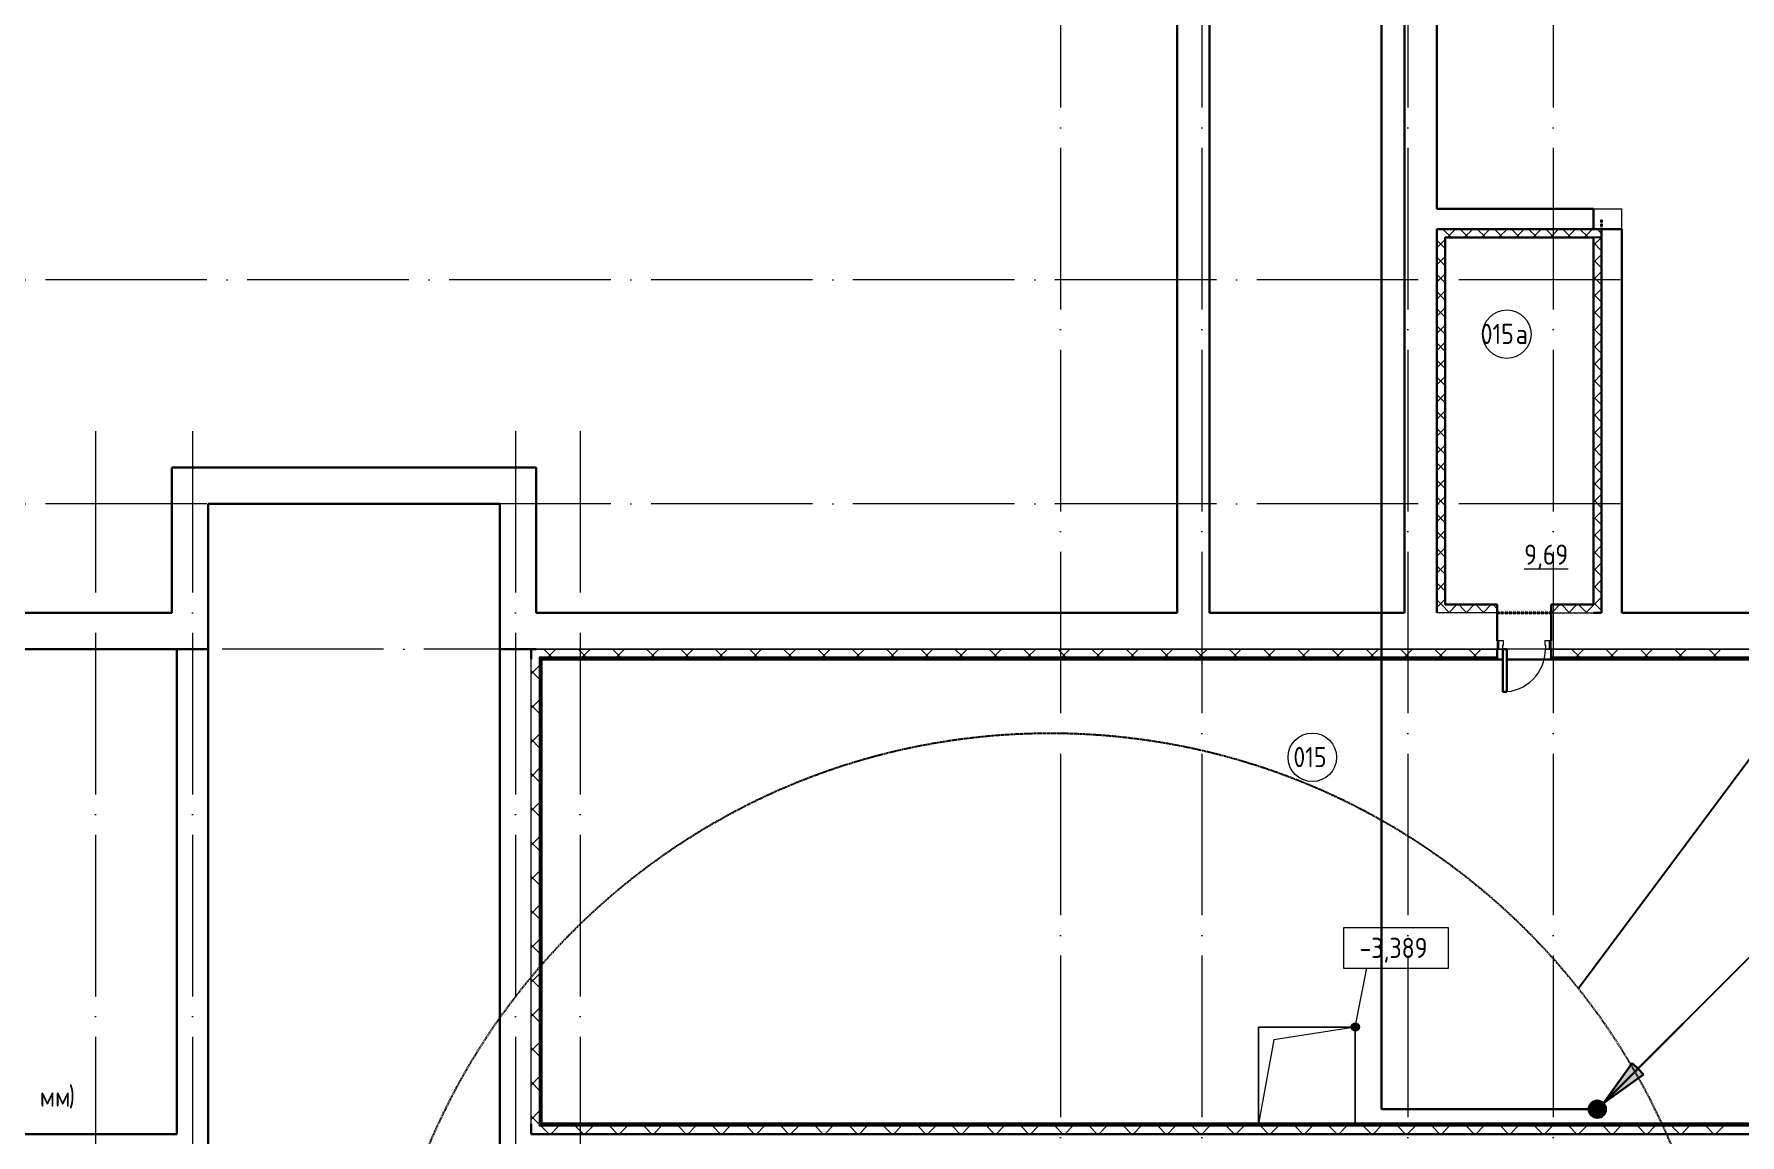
# Model space of a CAD drawing. Header units: millimetres. Extents: x -695119 to 412940, y -249585 to 622758.
# Drawn here: x -145294 to -124171, y 69972 to 83601 of the extents above; entities that cross this region are included whole.
import ezdxf
from ezdxf import colors
from ezdxf.entities.mleader import LeaderData, LeaderLine
from ezdxf.math import Vec2, Vec3

# ---------------------------------------------------------------- set-up
doc = ezdxf.new("R2010")
doc.units = ezdxf.units.MM
for name, pattern in [('ADSK_Линия сетки', [25, 20, -2.5, 0, -2.5]), ('ADSK_Штриховая_ш3 п1_5', [4.5, 3, -1.5]), ('DASH', [0.75, 0.5, -0.25])]:
    doc.linetypes.add(name, pattern=pattern)
doc.layers.add('_19D-Телекоммуникационные шкафы', color=7, linetype='Continuous')
for name, color, linetype, lineweight in [('_Схема', 5, 'Continuous', 30), ('Аннотация', 252, 'Continuous', 18), ('Двери', 8, 'Continuous', 9), ('Марки помещений', 8, 'Continuous', 20), ('Ограждение', 8, 'Continuous', 9), ('Оси', 252, 'Continuous', 9), ('Отметки', 252, 'Continuous', 9), ('Перекрытие', 252, 'Continuous', 18), ('Стены наружные', 252, 'Continuous', 18), ('Стены штриховка', 7, 'Continuous', 9), ('Стрелки', 7, 'Continuous', 30)]:
    doc.layers.add(name, color=color, linetype=linetype, lineweight=lineweight)
doc.layers.add('Линии разделители', color=4, linetype='ADSK_Штриховая_ш3 п1_5', lineweight=40, true_color=0x00ffff)
doc.styles.add('GOST Common_2', font='', dxfattribs={"width": 0.9, "height": 250})
doc.styles.add('GOST-2.304_Type-B_shrink', font='', dxfattribs={"width": 0.8})
doc.styles.add('Mipgost_5', font='', dxfattribs={"height": 250})
doc.styles.get('GOST Common_2').set_extended_font_data('GOST type B')
doc.styles.get('GOST-2.304_Type-B_shrink').set_extended_font_data('GOST type B')
doc.styles.get('Mipgost_5').set_extended_font_data('Mipgost')
pattern_1 = [(0, (-224137.66, -2808.36), (0, 600), []), (90, (-224137.66, -2808.36), (-600, 4e-14), [])]

# ---------------------------------------------------------------- blocks, each defined once
blk = doc.blocks.new('подвал')
at = {"layer": 'Ограждение', "true_color": 0x636466}
h = blk.add_hatch(dxfattribs=at)
h.set_pattern_fill('FP_24', color=251, style=0, pattern_type=2)
h.set_pattern_definition(pattern_1)
h.paths.add_polyline_path([(-213664, -12218), (-213654, -12208), (-213654, -6473), (-213664, -6463), (-213664, -9347)])
h = blk.add_hatch(dxfattribs=at)
h.set_pattern_fill('FP_24', color=251, style=0, pattern_type=2)
h.set_pattern_definition(pattern_1)
h.paths.add_polyline_path([(-195550, -6473), (-194714, -6473), (-194704, -6463), (-201709, -6463), (-201709, -6473), (-200072, -6473)])
h.paths.add_polyline_path([(-213654, -6473), (-201759, -6473), (-201759, -6463), (-213664, -6463)])
h = blk.add_hatch(dxfattribs=at)
h.set_pattern_fill('FP_26', color=251, style=0, pattern_type=2)
h.set_pattern_definition([(0, (-224141.1, -2808.36), (0, 600), []), (90, (-224141.1, -2808.36), (-599.97, 4e-14), [])])
h.paths.add_polyline_path([(-213639, -12218), (-204784, -12218), (-204784, -12208), (-213654, -12208), (-213664, -12218), (-213654, -12218)])
h = blk.add_hatch(dxfattribs=at)
h.set_pattern_fill('FP_24', color=251, style=0, pattern_type=2)
h.set_pattern_definition(pattern_1)
h.paths.add_polyline_path([(-204594, -12218), (-203584, -12218), (-203584, -12208), (-204784, -12208), (-204784, -12218)])
h = blk.add_hatch(dxfattribs=at)
h.set_pattern_fill('FP_25', color=251, style=0, pattern_type=2)
h.set_pattern_definition([(0, (-224130.2, -2808.36), (0, 600), []), (90, (-224130.2, -2808.36), (-599.97, 4e-14), [])])
h.paths.add_polyline_path([(-194704, -12218), (-194714, -12208), (-203584, -12208), (-203584, -12218), (-194714, -12218)])
at = {"layer": 'Отметки', "true_color": 0x636466}
h = blk.add_hatch(color=251, dxfattribs=at)
edge = h.paths.add_edge_path()
edge.add_arc((-203584, -11018), 50, 0, 360)
at = {"color": 251, "lineweight": 18, "true_color": 0x636466}
for p, q in [((-204784, -12218), (-204784, -11018)), ((-204784, -11018), (-203584, -11018)), ((-204591, -11178), (-204784, -12218)), ((-203584, -11018), (-204591, -11178)), ((-203584, -11018), (-203584, -12218))]:
    blk.add_line(p, q, dxfattribs=at)
at = {"layer": 'Аннотация', "color": 251, "lineweight": 20, "true_color": 0x636466, "extrusion": (0, 0, -1)}
for p, q in [((-202431, -9790), (-203731, -9790)), ((-203731, -9790), (-203731, -10290)), ((-202431, -10290), (-202431, -9790)), ((-203731, -10290), (-202431, -10290))]:
    blk.add_line(p, q, dxfattribs=at)
at = {"layer": 'Двери', "color": 251, "true_color": 0x636466}
for p, q in [((-201809, -6238), (-201829, -6238)), ((-201829, -6238), (-201829, -6338)), ((-201809, -6238), (-201809, -6338)), ((-201749, -6238), (-201809, -6238)), ((-201809, -6338), (-201809, -6238)), ((-201759, -6338), (-201759, -6288)), ((-201759, -6288), (-201749, -6288)), ((-201749, -6288), (-201749, -6238)), ((-201179, -6238), (-201239, -6238)), ((-201239, -6238), (-201239, -6288)), ((-201239, -6288), (-201229, -6288)), ((-201229, -6288), (-201229, -6338)), ((-201179, -6338), (-201179, -6238)), ((-201179, -6238), (-201179, -6338)), ((-201159, -6238), (-201179, -6238)), ((-201159, -6338), (-201159, -6238)), ((-201829, -6338), (-201809, -6338)), ((-201809, -6338), (-201759, -6338)), ((-201229, -6338), (-201179, -6338)), ((-201179, -6338), (-201159, -6338))]:
    blk.add_line(p, q, dxfattribs=at)
at = {"layer": 'Двери', "color": 251, "lineweight": 30, "true_color": 0x636466}
for p, q in [((-201709, -6338), (-201759, -6338)), ((-201759, -6338), (-201759, -6868)), ((-201709, -6868), (-201709, -6338)), ((-201759, -6868), (-201709, -6868))]:
    blk.add_line(p, q, dxfattribs=at)
at = {"layer": 'Двери', "color": 251, "true_color": 0x636466}
blk.add_arc((-201759, -6338), 530, 270, 0, dxfattribs=at)
at = {"layer": 'Линии разделители', "color": 251, "true_color": 0x636466}
for p, q in [((-200534, -1138), (-200534, -1013)), ((-201159, -5888), (-201829, -5888))]:
    blk.add_line(p, q, dxfattribs=at)
at = {"layer": 'Марки помещений', "color": 251, "true_color": 0x636466}
for centre in [(-201708, -2439), (-204117, -7678)]:
    blk.add_circle(centre, 300, dxfattribs=at)
at = {"layer": 'Ограждение', "color": 251, "true_color": 0x636466}
for p, q in [((-213664, -6463), (-213654, -6473)), ((-213654, -6473), (-213664, -6463)), ((-213654, -12208), (-213654, -6473)), ((-213654, -6473), (-201759, -6473)), ((-201759, -6463), (-201829, -6463)), ((-201159, -6463), (-201709, -6463)), ((-201709, -6473), (-194714, -6473)), ((-213654, -12208), (-213664, -12218)), ((-204784, -12208), (-213654, -12208)), ((-203584, -12208), (-204784, -12208)), ((-204784, -12208), (-204784, -12218)), ((-194714, -12208), (-203584, -12208)), ((-203584, -12208), (-203584, -12218))]:
    blk.add_line(p, q, dxfattribs=at)
at = {"layer": 'Оси', "color": 251, "linetype": 'ADSK_Линия сетки', "ltscale": 100, "true_color": 0x636466}
for p, q in [((-207234, 29868), (-207234, -28568)), ((-205484, 29868), (-205484, -28568)), ((-202934, 29868), (-202934, -28568)), ((-201134, 29868), (-201134, -28568)), ((-200304, -1768), (-244444, -1768)), ((-219184, -3638), (-219184, -28568)), ((-217984, -3638), (-217984, -27298)), ((-213984, -3638), (-213984, -28568)), ((-213184, -3638), (-213184, -27298)), ((-200304, -4538), (-244444, -4538)), ((-168116, -6338), (-244444, -6338))]:
    blk.add_line(p, q, dxfattribs=at)
at = {"layer": 'Отметки', "color": 251, "lineweight": 20, "true_color": 0x636466}
for p, q in [((-203584, -11018), (-203441, -10290)), ((-203441, -10290), (-203081, -10290))]:
    blk.add_line(p, q, dxfattribs=at)
at = {"layer": 'Отметки', "color": 251, "true_color": 0x636466}
blk.add_circle((-203584, -11018), 50, dxfattribs=at)
at = {"layer": 'Перекрытие', "color": 251, "true_color": 0x636466}
for p, q in [((-201829, -5890), (-201159, -5890)), ((-201229, -6338), (-201709, -6338)), ((-204784, -11018), (-204784, -12208)), ((-203584, -11018), (-204784, -11018)), ((-203584, -12208), (-203584, -11018))]:
    blk.add_line(p, q, dxfattribs=at)
at = {"layer": 'Стены наружные', "color": 251, "lineweight": 30, "true_color": 0x636466}
for p, q in [((-205389, -5888), (-205389, 10887)), ((-202974, 10887), (-202974, -5888)), ((-205789, 10312), (-205789, -5888)), ((-202574, -888), (-202574, 10312)), ((-200636, -888), (-202574, -888)), ((-200636, -1138), (-200636, -888)), ((-202574, -1138), (-202574, -5888)), ((-202574, -1138), (-200284, -1138)), ((-202472, -5786), (-202472, -1240)), ((-202472, -1240), (-200636, -1240)), ((-200636, -1240), (-200636, -5786)), ((-200534, -5888), (-200534, -1138)), ((-200284, -5888), (-200284, -1138)), ((-218239, -4088), (-218239, -5888)), ((-213729, -4088), (-218239, -4088)), ((-213729, -5888), (-213729, -4088)), ((-217789, -6338), (-217789, -4538)), ((-217789, -4538), (-214179, -4538)), ((-214179, -4538), (-214179, -12733)), ((-233624, -5888), (-218239, -5888)), ((-213729, -5888), (-205789, -5888)), ((-205389, -5888), (-202974, -5888)), ((-201829, -5786), (-202472, -5786)), ((-201829, -6238), (-201829, -5786)), ((-201159, -6238), (-201159, -5786)), ((-201159, -5786), (-200636, -5786)), ((-200534, -5888), (-200636, -5888)), ((-194639, -5888), (-200284, -5888)), ((-231639, -6338), (-217789, -6338)), ((-218179, -6338), (-218179, -12343)), ((-217789, -12733), (-217789, -6338)), ((-214179, -6338), (-213729, -6338)), ((-213729, -6338), (-214179, -6338)), ((-213789, -6463), (-213789, -6338)), ((-213664, -6463), (-201829, -6463)), ((-213664, -12218), (-213664, -6463)), ((-201829, -6463), (-201829, -6338)), ((-201159, -6463), (-201159, -6338)), ((-194704, -6463), (-201159, -6463)), ((-213789, -12343), (-213789, -12218)), ((-194704, -12218), (-213664, -12218)), ((-218179, -12343), (-220919, -12343)), ((-194579, -12343), (-213789, -12343))]:
    blk.add_line(p, q, dxfattribs=at)
at = {"layer": 'Стены наружные', "color": 251, "true_color": 0x636466}
for p, q in [((-200636, -888), (-200284, -888)), ((-200284, -1138), (-200284, -888)), ((-201829, -5888), (-202574, -5888)), ((-201159, -5888), (-200636, -5888)), ((-213789, -12218), (-213789, -6463)), ((-213729, -6338), (-201829, -6338)), ((-201829, -6338), (-213729, -6338)), ((-201159, -6338), (-194639, -6338)), ((-194639, -6338), (-201159, -6338))]:
    blk.add_line(p, q, dxfattribs=at)
at = {"layer": 'Стены наружные', "color": 251, "linetype": 'Continuous', "lineweight": 9, "true_color": 0x636466}
for p, q in [((-202574, -1158), (-202554, -1138)), ((-202474, -1163), (-202499, -1138)), ((-202399, -1238), (-202474, -1163)), ((-202442, -1238), (-202342, -1138)), ((-202441, -1238), (-202442, -1240)), ((-202392, -1240), (-202393, -1238)), ((-202187, -1238), (-202287, -1138)), ((-202230, -1238), (-202130, -1138)), ((-201974, -1238), (-202074, -1138)), ((-202018, -1238), (-201918, -1138)), ((-201762, -1238), (-201862, -1138)), ((-201805, -1238), (-201705, -1138)), ((-201550, -1238), (-201650, -1138)), ((-201620, -1238), (-201621, -1240)), ((-201593, -1238), (-201493, -1138)), ((-201338, -1238), (-201438, -1138)), ((-201385, -1238), (-201386, -1240)), ((-201381, -1238), (-201281, -1138)), ((-201336, -1240), (-201337, -1238)), ((-201126, -1238), (-201226, -1138)), ((-201169, -1238), (-201069, -1138)), ((-200914, -1238), (-201014, -1138)), ((-200957, -1238), (-200857, -1138)), ((-200702, -1238), (-200802, -1138)), ((-200745, -1238), (-200645, -1138)), ((-200634, -1339), (-200535, -1240)), ((-200534, -1194), (-200590, -1138)), ((-202574, -1370), (-202474, -1270)), ((-202474, -1375), (-202574, -1275)), ((-200534, -1406), (-200634, -1306)), ((-200634, -1551), (-200534, -1451)), ((-202574, -1582), (-202474, -1482)), ((-202474, -1587), (-202574, -1487)), ((-200634, -1562), (-200636, -1566)), ((-200534, -1618), (-200634, -1518)), ((-200634, -1763), (-200534, -1663)), ((-202574, -1794), (-202474, -1694)), ((-202474, -1800), (-202574, -1700)), ((-200534, -1830), (-200634, -1730)), ((-200634, -1976), (-200534, -1876)), ((-202574, -2006), (-202474, -1906)), ((-202474, -2012), (-202574, -1912)), ((-200534, -2043), (-200634, -1943)), ((-200634, -2188), (-200534, -2088)), ((-202574, -2218), (-202474, -2118)), ((-202474, -2224), (-202574, -2124)), ((-200534, -2255), (-200634, -2155)), ((-200634, -2400), (-200534, -2300)), ((-202574, -2431), (-202474, -2331)), ((-202474, -2436), (-202574, -2336)), ((-202472, -2511), (-202474, -2514)), ((-200534, -2467), (-200634, -2367)), ((-200634, -2612), (-200534, -2512)), ((-202574, -2643), (-202474, -2543)), ((-202474, -2648), (-202574, -2548)), ((-202472, -2727), (-202474, -2724)), ((-200534, -2679), (-200634, -2579)), ((-200634, -2824), (-200534, -2724)), ((-202574, -2855), (-202474, -2755)), ((-202474, -2860), (-202574, -2760)), ((-202472, -2930), (-202474, -2927)), ((-200534, -2891), (-200634, -2791)), ((-200634, -3036), (-200534, -2936)), ((-202574, -3067), (-202474, -2967)), ((-202474, -3072), (-202574, -2972)), ((-200634, -3066), (-200636, -3062)), ((-200534, -3103), (-200634, -3003)), ((-200634, -3248), (-200534, -3148)), ((-202574, -3279), (-202474, -3179)), ((-202474, -3285), (-202574, -3185)), ((-202472, -3323), (-202474, -3327)), ((-200534, -3315), (-200634, -3215)), ((-200634, -3460), (-200534, -3360)), ((-202574, -3491), (-202474, -3391)), ((-202474, -3497), (-202574, -3397)), ((-200534, -3527), (-200634, -3427)), ((-200634, -3673), (-200534, -3573)), ((-202574, -3703), (-202474, -3603)), ((-202474, -3709), (-202574, -3609)), ((-200534, -3740), (-200634, -3640)), ((-200634, -3885), (-200534, -3785)), ((-202574, -3916), (-202474, -3816)), ((-202474, -3921), (-202574, -3821)), ((-200534, -3952), (-200634, -3852)), ((-200634, -4097), (-200534, -3997)), ((-202574, -4128), (-202474, -4028)), ((-202474, -4133), (-202574, -4033)), ((-200534, -4164), (-200634, -4064)), ((-200634, -4309), (-200534, -4209)), ((-202574, -4340), (-202474, -4240)), ((-202474, -4345), (-202574, -4245)), ((-200534, -4376), (-200634, -4276)), ((-200634, -4521), (-200534, -4421)), ((-202574, -4552), (-202474, -4452)), ((-202474, -4557), (-202574, -4457)), ((-200534, -4588), (-200634, -4488)), ((-200634, -4733), (-200534, -4633)), ((-202574, -4764), (-202474, -4664)), ((-202474, -4769), (-202574, -4669)), ((-200534, -4800), (-200634, -4700)), ((-200634, -4945), (-200534, -4845)), ((-202574, -4976), (-202474, -4876)), ((-202474, -4982), (-202574, -4882)), ((-200534, -5012), (-200634, -4912)), ((-200634, -5157), (-200534, -5057)), ((-202574, -5188), (-202474, -5088)), ((-202474, -5194), (-202574, -5094)), ((-202472, -5165), (-202474, -5162)), ((-200534, -5225), (-200634, -5125)), ((-200634, -5370), (-200534, -5270)), ((-202574, -5400), (-202474, -5300)), ((-202474, -5406), (-202574, -5306)), ((-200534, -5437), (-200634, -5337)), ((-200634, -5582), (-200534, -5482)), ((-202574, -5613), (-202474, -5513)), ((-202474, -5618), (-202574, -5518)), ((-202472, -5559), (-202474, -5562)), ((-200634, -5504), (-200635, -5502)), ((-200534, -5649), (-200634, -5549)), ((-200634, -5794), (-200534, -5694)), ((-202516, -5788), (-202574, -5730)), ((-202574, -5825), (-202537, -5788)), ((-202537, -5788), (-202474, -5725)), ((-202416, -5888), (-202516, -5788)), ((-202425, -5888), (-202325, -5788)), ((-202243, -5849), (-202304, -5788)), ((-202204, -5888), (-202243, -5849)), ((-202213, -5888), (-202113, -5788)), ((-201991, -5888), (-202091, -5788)), ((-202001, -5888), (-201901, -5788)), ((-201877, -5788), (-201879, -5786)), ((-201831, -5837), (-201879, -5788)), ((-201143, -5888), (-201157, -5874)), ((-201152, -5888), (-201052, -5788)), ((-200931, -5888), (-201031, -5788)), ((-200940, -5888), (-200840, -5788)), ((-200843, -5786), (-200844, -5788)), ((-200719, -5888), (-200819, -5788)), ((-200728, -5888), (-200643, -5803)), ((-200704, -5788), (-200705, -5786)), ((-200643, -5803), (-200634, -5794)), ((-200534, -5861), (-200634, -5761)), ((-213789, -6645), (-213689, -6545)), ((-213789, -6645), (-213689, -6545)), ((-213533, -6438), (-213633, -6338)), ((-213533, -6438), (-213633, -6338)), ((-213582, -6438), (-213482, -6338)), ((-213582, -6438), (-213482, -6338)), ((-213581, -6461), (-213581, -6463)), ((-213476, -6461), (-213476, -6463)), ((-213371, -6461), (-213371, -6463)), ((-213266, -6461), (-213266, -6463)), ((-213109, -6438), (-213209, -6338)), ((-213109, -6438), (-213209, -6338)), ((-213161, -6461), (-213161, -6463)), ((-213157, -6438), (-213057, -6338)), ((-213157, -6438), (-213057, -6338)), ((-213056, -6461), (-213056, -6463)), ((-212951, -6461), (-212951, -6463)), ((-212846, -6461), (-212846, -6463)), ((-212684, -6438), (-212784, -6338)), ((-212684, -6438), (-212784, -6338)), ((-212741, -6461), (-212741, -6463)), ((-212733, -6438), (-212633, -6338)), ((-212733, -6438), (-212633, -6338)), ((-212636, -6461), (-212636, -6463)), ((-212531, -6461), (-212531, -6463)), ((-212426, -6461), (-212426, -6463)), ((-212260, -6438), (-212360, -6338)), ((-212260, -6438), (-212360, -6338)), ((-212321, -6461), (-212321, -6463)), ((-212309, -6438), (-212209, -6338)), ((-212309, -6438), (-212209, -6338)), ((-212216, -6461), (-212216, -6463)), ((-212111, -6461), (-212111, -6463)), ((-212006, -6461), (-212006, -6463)), ((-211836, -6438), (-211936, -6338)), ((-211836, -6438), (-211936, -6338)), ((-211901, -6461), (-211901, -6463)), ((-211884, -6438), (-211784, -6338)), ((-211884, -6438), (-211784, -6338)), ((-211796, -6461), (-211796, -6463)), ((-211691, -6461), (-211691, -6463)), ((-211586, -6461), (-211586, -6463)), ((-211412, -6438), (-211512, -6338)), ((-211412, -6438), (-211512, -6338)), ((-211481, -6461), (-211481, -6463)), ((-211460, -6438), (-211360, -6338)), ((-211460, -6438), (-211360, -6338)), ((-211376, -6461), (-211376, -6463)), ((-211271, -6461), (-211271, -6463)), ((-211166, -6461), (-211166, -6463)), ((-210987, -6438), (-211087, -6338)), ((-210987, -6438), (-211087, -6338)), ((-211061, -6461), (-211061, -6463)), ((-211036, -6438), (-210936, -6338)), ((-211036, -6438), (-210936, -6338)), ((-210956, -6461), (-210956, -6463)), ((-210851, -6461), (-210851, -6463)), ((-210746, -6461), (-210746, -6463)), ((-210563, -6438), (-210663, -6338)), ((-210563, -6438), (-210663, -6338)), ((-210641, -6461), (-210641, -6463)), ((-210612, -6438), (-210512, -6338)), ((-210612, -6438), (-210512, -6338)), ((-210536, -6461), (-210536, -6463)), ((-210431, -6461), (-210431, -6463)), ((-210326, -6461), (-210326, -6463)), ((-210139, -6438), (-210239, -6338)), ((-210139, -6438), (-210239, -6338)), ((-210221, -6461), (-210221, -6463)), ((-210187, -6438), (-210087, -6338)), ((-210187, -6438), (-210087, -6338)), ((-210116, -6461), (-210116, -6463)), ((-210011, -6461), (-210011, -6463)), ((-209906, -6461), (-209906, -6463)), ((-209715, -6438), (-209815, -6338)), ((-209715, -6438), (-209815, -6338)), ((-209801, -6461), (-209801, -6463)), ((-209763, -6438), (-209663, -6338)), ((-209763, -6438), (-209663, -6338)), ((-209696, -6461), (-209696, -6463)), ((-209591, -6461), (-209591, -6463)), ((-209486, -6461), (-209486, -6463)), ((-209290, -6438), (-209390, -6338)), ((-209290, -6438), (-209390, -6338)), ((-209381, -6461), (-209381, -6463)), ((-209339, -6438), (-209239, -6338)), ((-209339, -6438), (-209239, -6338)), ((-209276, -6461), (-209276, -6463)), ((-209171, -6461), (-209171, -6463)), ((-209066, -6461), (-209066, -6463)), ((-208866, -6438), (-208966, -6338)), ((-208866, -6438), (-208966, -6338)), ((-208961, -6461), (-208961, -6463)), ((-208915, -6438), (-208815, -6338)), ((-208915, -6438), (-208815, -6338)), ((-208856, -6461), (-208856, -6463)), ((-208751, -6461), (-208751, -6463)), ((-208646, -6461), (-208646, -6463)), ((-208442, -6438), (-208542, -6338)), ((-208442, -6438), (-208542, -6338)), ((-208541, -6461), (-208541, -6463)), ((-208490, -6438), (-208390, -6338)), ((-208490, -6438), (-208390, -6338)), ((-208436, -6461), (-208436, -6463)), ((-208331, -6461), (-208331, -6463)), ((-208226, -6461), (-208226, -6463)), ((-208121, -6461), (-208121, -6463)), ((-208017, -6438), (-208117, -6338)), ((-208017, -6438), (-208117, -6338)), ((-208066, -6438), (-207966, -6338)), ((-208066, -6438), (-207966, -6338)), ((-208016, -6461), (-208016, -6463)), ((-207911, -6461), (-207911, -6463)), ((-207806, -6461), (-207806, -6463)), ((-207701, -6461), (-207701, -6463)), ((-207593, -6438), (-207693, -6338)), ((-207593, -6438), (-207693, -6338)), ((-207642, -6438), (-207542, -6338)), ((-207642, -6438), (-207542, -6338)), ((-207596, -6461), (-207596, -6463)), ((-207491, -6461), (-207491, -6463)), ((-207386, -6461), (-207386, -6463)), ((-207281, -6461), (-207281, -6463)), ((-207169, -6438), (-207269, -6338)), ((-207169, -6438), (-207269, -6338)), ((-207218, -6438), (-207118, -6338)), ((-207218, -6438), (-207118, -6338)), ((-207176, -6461), (-207176, -6463)), ((-207071, -6461), (-207071, -6463)), ((-206966, -6461), (-206966, -6463)), ((-206861, -6461), (-206861, -6463)), ((-206745, -6438), (-206845, -6338)), ((-206745, -6438), (-206845, -6338)), ((-206793, -6438), (-206693, -6338)), ((-206793, -6438), (-206693, -6338)), ((-206756, -6461), (-206756, -6463)), ((-206651, -6461), (-206651, -6463)), ((-206546, -6461), (-206546, -6463)), ((-206441, -6461), (-206441, -6463)), ((-206320, -6438), (-206420, -6338)), ((-206320, -6438), (-206420, -6338)), ((-206369, -6438), (-206269, -6338)), ((-206369, -6438), (-206269, -6338)), ((-206336, -6461), (-206336, -6463)), ((-206231, -6461), (-206231, -6463)), ((-206126, -6461), (-206126, -6463)), ((-206021, -6461), (-206021, -6463)), ((-205896, -6438), (-205996, -6338)), ((-205896, -6438), (-205996, -6338)), ((-205945, -6438), (-205845, -6338)), ((-205945, -6438), (-205845, -6338)), ((-205916, -6461), (-205916, -6463)), ((-205811, -6461), (-205811, -6463)), ((-205706, -6461), (-205706, -6463)), ((-205601, -6461), (-205601, -6463)), ((-205472, -6438), (-205572, -6338)), ((-205472, -6438), (-205572, -6338)), ((-205520, -6438), (-205420, -6338)), ((-205520, -6438), (-205420, -6338)), ((-205496, -6461), (-205496, -6463)), ((-205391, -6461), (-205391, -6463)), ((-205286, -6461), (-205286, -6463)), ((-205181, -6461), (-205181, -6463)), ((-205048, -6438), (-205148, -6338)), ((-205048, -6438), (-205148, -6338)), ((-205096, -6438), (-204996, -6338)), ((-205096, -6438), (-204996, -6338)), ((-205076, -6461), (-205076, -6463)), ((-204971, -6461), (-204971, -6463)), ((-204866, -6461), (-204866, -6463)), ((-204761, -6461), (-204761, -6463)), ((-204623, -6438), (-204723, -6338)), ((-204623, -6438), (-204723, -6338)), ((-204672, -6438), (-204572, -6338)), ((-204672, -6438), (-204572, -6338)), ((-204656, -6461), (-204656, -6463)), ((-204551, -6461), (-204551, -6463)), ((-204446, -6461), (-204446, -6463)), ((-204341, -6461), (-204341, -6463)), ((-204199, -6438), (-204299, -6338)), ((-204199, -6438), (-204299, -6338)), ((-204248, -6438), (-204148, -6338)), ((-204248, -6438), (-204148, -6338)), ((-204236, -6461), (-204236, -6463)), ((-204131, -6461), (-204131, -6463)), ((-204026, -6461), (-204026, -6463)), ((-203921, -6461), (-203921, -6463)), ((-203775, -6438), (-203875, -6338)), ((-203775, -6438), (-203875, -6338)), ((-203823, -6438), (-203723, -6338)), ((-203823, -6438), (-203723, -6338)), ((-203816, -6461), (-203816, -6463)), ((-203711, -6461), (-203711, -6463)), ((-203606, -6461), (-203606, -6463)), ((-203501, -6461), (-203501, -6463)), ((-203351, -6438), (-203451, -6338)), ((-203351, -6438), (-203451, -6338)), ((-203399, -6438), (-203299, -6338)), ((-203399, -6438), (-203299, -6338)), ((-203396, -6461), (-203396, -6463)), ((-203291, -6461), (-203291, -6463)), ((-203186, -6461), (-203186, -6463)), ((-203081, -6461), (-203081, -6463)), ((-202926, -6438), (-203026, -6338)), ((-202926, -6438), (-203026, -6338)), ((-202976, -6461), (-202976, -6463)), ((-202975, -6438), (-202875, -6338)), ((-202975, -6438), (-202875, -6338)), ((-202871, -6461), (-202871, -6463)), ((-202766, -6461), (-202766, -6463)), ((-202661, -6461), (-202661, -6463)), ((-202502, -6438), (-202602, -6338)), ((-202502, -6438), (-202602, -6338)), ((-202556, -6461), (-202556, -6463)), ((-202551, -6438), (-202451, -6338)), ((-202551, -6438), (-202451, -6338)), ((-202451, -6461), (-202451, -6463)), ((-202346, -6461), (-202346, -6463)), ((-202241, -6461), (-202241, -6463)), ((-202078, -6438), (-202178, -6338)), ((-202078, -6438), (-202178, -6338)), ((-202136, -6461), (-202136, -6463)), ((-202126, -6438), (-202026, -6338)), ((-202126, -6438), (-202026, -6338)), ((-202031, -6461), (-202031, -6463)), ((-201926, -6461), (-201926, -6463)), ((-201086, -6461), (-201086, -6463)), ((-200981, -6461), (-200981, -6463)), ((-200805, -6438), (-200905, -6338)), ((-200805, -6438), (-200905, -6338)), ((-200876, -6461), (-200876, -6463)), ((-200854, -6438), (-200754, -6338)), ((-200854, -6438), (-200754, -6338)), ((-200771, -6461), (-200771, -6463)), ((-200666, -6461), (-200666, -6463)), ((-200561, -6461), (-200561, -6463)), ((-200381, -6438), (-200481, -6338)), ((-200381, -6438), (-200481, -6338)), ((-200456, -6461), (-200456, -6463)), ((-200429, -6438), (-200329, -6338)), ((-200429, -6438), (-200329, -6338)), ((-200351, -6461), (-200351, -6463)), ((-200246, -6461), (-200246, -6463)), ((-200141, -6461), (-200141, -6463)), ((-199956, -6438), (-200056, -6338)), ((-199956, -6438), (-200056, -6338)), ((-200036, -6461), (-200036, -6463)), ((-200005, -6438), (-199905, -6338)), ((-200005, -6438), (-199905, -6338)), ((-199931, -6461), (-199931, -6463)), ((-199826, -6461), (-199826, -6463)), ((-199721, -6461), (-199721, -6463)), ((-199532, -6438), (-199632, -6338)), ((-199532, -6438), (-199632, -6338)), ((-199616, -6461), (-199616, -6463)), ((-199581, -6438), (-199481, -6338)), ((-199581, -6438), (-199481, -6338)), ((-199511, -6461), (-199511, -6463)), ((-199406, -6461), (-199406, -6463)), ((-199301, -6461), (-199301, -6463)), ((-199108, -6438), (-199208, -6338)), ((-199108, -6438), (-199208, -6338)), ((-199196, -6461), (-199196, -6463)), ((-199157, -6438), (-199057, -6338)), ((-199157, -6438), (-199057, -6338)), ((-199091, -6461), (-199091, -6463)), ((-198986, -6461), (-198986, -6463)), ((-198881, -6461), (-198881, -6463)), ((-213689, -6707), (-213789, -6607)), ((-213689, -6707), (-213789, -6607)), ((-213666, -6558), (-213664, -6558)), ((-213666, -6663), (-213664, -6663)), ((-213789, -7069), (-213689, -6969)), ((-213789, -7069), (-213689, -6969)), ((-213666, -6768), (-213664, -6768)), ((-213666, -6873), (-213664, -6873)), ((-213689, -7131), (-213789, -7031)), ((-213689, -7131), (-213789, -7031)), ((-213666, -6978), (-213664, -6978)), ((-213666, -7083), (-213664, -7083)), ((-213666, -7188), (-213664, -7188)), ((-213666, -7293), (-213664, -7293)), ((-213789, -7494), (-213689, -7394)), ((-213789, -7494), (-213689, -7394)), ((-213689, -7555), (-213789, -7455)), ((-213689, -7555), (-213789, -7455)), ((-213666, -7398), (-213664, -7398)), ((-213666, -7503), (-213664, -7503)), ((-213666, -7608), (-213664, -7608)), ((-213666, -7713), (-213664, -7713)), ((-213789, -7918), (-213689, -7818)), ((-213789, -7918), (-213689, -7818)), ((-213689, -7979), (-213789, -7879)), ((-213689, -7979), (-213789, -7879)), ((-213666, -7818), (-213664, -7818)), ((-213666, -7923), (-213664, -7923)), ((-213666, -8028), (-213664, -8028)), ((-213666, -8133), (-213664, -8133)), ((-213789, -8342), (-213689, -8242)), ((-213789, -8342), (-213689, -8242)), ((-213689, -8404), (-213789, -8304)), ((-213689, -8404), (-213789, -8304)), ((-213666, -8238), (-213664, -8238)), ((-213666, -8343), (-213664, -8343)), ((-213666, -8448), (-213664, -8448)), ((-213666, -8553), (-213664, -8553)), ((-213666, -8658), (-213664, -8658)), ((-213789, -8767), (-213689, -8667)), ((-213789, -8767), (-213689, -8667)), ((-213689, -8828), (-213789, -8728)), ((-213689, -8828), (-213789, -8728)), ((-213666, -8763), (-213664, -8763)), ((-213666, -8868), (-213664, -8868)), ((-213666, -8973), (-213664, -8973)), ((-213666, -9078), (-213664, -9078)), ((-213789, -9191), (-213689, -9091)), ((-213789, -9191), (-213689, -9091)), ((-213689, -9252), (-213789, -9152)), ((-213689, -9252), (-213789, -9152)), ((-213666, -9183), (-213664, -9183)), ((-213666, -9288), (-213664, -9288)), ((-213666, -9393), (-213664, -9393)), ((-213666, -9498), (-213664, -9498)), ((-213789, -9615), (-213689, -9515)), ((-213789, -9615), (-213689, -9515)), ((-213689, -9676), (-213789, -9576)), ((-213689, -9676), (-213789, -9576)), ((-213666, -9603), (-213664, -9603)), ((-213666, -9708), (-213664, -9708)), ((-213666, -9813), (-213664, -9813)), ((-213666, -9918), (-213664, -9918)), ((-213789, -10039), (-213689, -9939)), ((-213789, -10039), (-213689, -9939)), ((-213689, -10101), (-213789, -10001)), ((-213689, -10101), (-213789, -10001)), ((-213666, -10023), (-213664, -10023)), ((-213666, -10128), (-213664, -10128)), ((-213666, -10233), (-213664, -10233)), ((-213666, -10338), (-213664, -10338)), ((-213789, -10464), (-213689, -10364)), ((-213789, -10464), (-213689, -10364)), ((-213689, -10525), (-213789, -10425)), ((-213689, -10525), (-213789, -10425)), ((-213666, -10443), (-213664, -10443)), ((-213666, -10548), (-213664, -10548)), ((-213666, -10653), (-213664, -10653)), ((-213666, -10758), (-213664, -10758)), ((-213789, -10888), (-213689, -10788)), ((-213789, -10888), (-213689, -10788)), ((-213689, -10949), (-213789, -10849)), ((-213689, -10949), (-213789, -10849)), ((-213666, -10863), (-213664, -10863)), ((-213666, -10968), (-213664, -10968)), ((-213666, -11073), (-213664, -11073)), ((-213666, -11178), (-213664, -11178)), ((-213789, -11312), (-213689, -11212)), ((-213789, -11312), (-213689, -11212)), ((-213689, -11374), (-213789, -11274)), ((-213689, -11374), (-213789, -11274)), ((-213666, -11283), (-213664, -11283)), ((-213666, -11388), (-213664, -11388)), ((-213666, -11493), (-213664, -11493)), ((-213666, -11598), (-213664, -11598)), ((-213789, -11736), (-213689, -11636)), ((-213789, -11736), (-213689, -11636)), ((-213689, -11798), (-213789, -11698)), ((-213689, -11798), (-213789, -11698)), ((-213666, -11703), (-213664, -11703)), ((-213666, -11808), (-213664, -11808)), ((-213666, -11913), (-213664, -11913)), ((-213666, -12018), (-213664, -12018)), ((-213789, -12161), (-213689, -12061)), ((-213789, -12161), (-213689, -12061)), ((-213689, -12222), (-213789, -12122)), ((-213689, -12222), (-213789, -12122)), ((-213568, -12343), (-213668, -12243)), ((-213568, -12343), (-213668, -12243)), ((-213666, -12123), (-213664, -12123)), ((-213643, -12221), (-213643, -12218)), ((-213547, -12343), (-213447, -12243)), ((-213547, -12343), (-213447, -12243)), ((-213538, -12221), (-213538, -12218)), ((-213433, -12221), (-213433, -12218)), ((-213328, -12221), (-213328, -12218)), ((-213143, -12343), (-213243, -12243)), ((-213143, -12343), (-213243, -12243)), ((-213223, -12221), (-213223, -12218)), ((-213123, -12343), (-213023, -12243)), ((-213123, -12343), (-213023, -12243)), ((-213118, -12221), (-213118, -12218)), ((-213013, -12221), (-213013, -12218)), ((-212908, -12221), (-212908, -12218)), ((-212719, -12343), (-212819, -12243)), ((-212719, -12343), (-212819, -12243)), ((-212803, -12221), (-212803, -12218)), ((-212698, -12221), (-212698, -12218)), ((-212698, -12343), (-212598, -12243)), ((-212698, -12343), (-212598, -12243)), ((-212593, -12221), (-212593, -12218)), ((-212488, -12221), (-212488, -12218)), ((-212295, -12343), (-212395, -12243)), ((-212295, -12343), (-212395, -12243)), ((-212383, -12221), (-212383, -12218)), ((-212278, -12221), (-212278, -12218)), ((-212274, -12343), (-212174, -12243)), ((-212274, -12343), (-212174, -12243)), ((-212173, -12221), (-212173, -12218)), ((-212068, -12221), (-212068, -12218)), ((-211871, -12343), (-211971, -12243)), ((-211871, -12343), (-211971, -12243)), ((-211963, -12221), (-211963, -12218)), ((-211858, -12221), (-211858, -12218)), ((-211850, -12343), (-211750, -12243)), ((-211850, -12343), (-211750, -12243)), ((-211753, -12221), (-211753, -12218)), ((-211648, -12221), (-211648, -12218)), ((-211446, -12343), (-211546, -12243)), ((-211446, -12343), (-211546, -12243)), ((-211543, -12221), (-211543, -12218)), ((-211438, -12221), (-211438, -12218)), ((-211425, -12343), (-211325, -12243)), ((-211425, -12343), (-211325, -12243)), ((-211333, -12221), (-211333, -12218)), ((-211228, -12221), (-211228, -12218)), ((-211123, -12221), (-211123, -12218)), ((-211022, -12343), (-211122, -12243)), ((-211022, -12343), (-211122, -12243)), ((-211018, -12221), (-211018, -12218)), ((-211001, -12343), (-210901, -12243)), ((-211001, -12343), (-210901, -12243)), ((-210913, -12221), (-210913, -12218)), ((-210808, -12221), (-210808, -12218)), ((-210703, -12221), (-210703, -12218)), ((-210598, -12343), (-210698, -12243)), ((-210598, -12343), (-210698, -12243)), ((-210598, -12221), (-210598, -12218)), ((-210577, -12343), (-210477, -12243)), ((-210577, -12343), (-210477, -12243)), ((-210493, -12221), (-210493, -12218)), ((-210388, -12221), (-210388, -12218)), ((-210283, -12221), (-210283, -12218)), ((-210173, -12343), (-210273, -12243)), ((-210173, -12343), (-210273, -12243)), ((-210178, -12221), (-210178, -12218)), ((-210153, -12343), (-210053, -12243)), ((-210153, -12343), (-210053, -12243)), ((-210073, -12221), (-210073, -12218)), ((-209968, -12221), (-209968, -12218)), ((-209863, -12221), (-209863, -12218)), ((-209749, -12343), (-209849, -12243)), ((-209749, -12343), (-209849, -12243)), ((-209758, -12221), (-209758, -12218)), ((-209728, -12343), (-209628, -12243)), ((-209728, -12343), (-209628, -12243)), ((-209653, -12221), (-209653, -12218)), ((-209548, -12221), (-209548, -12218)), ((-209443, -12221), (-209443, -12218)), ((-209325, -12343), (-209425, -12243)), ((-209325, -12343), (-209425, -12243)), ((-209338, -12221), (-209338, -12218)), ((-209304, -12343), (-209204, -12243)), ((-209304, -12343), (-209204, -12243)), ((-209233, -12221), (-209233, -12218)), ((-209128, -12221), (-209128, -12218)), ((-209023, -12221), (-209023, -12218)), ((-208901, -12343), (-209001, -12243)), ((-208901, -12343), (-209001, -12243)), ((-208918, -12221), (-208918, -12218)), ((-208880, -12343), (-208780, -12243)), ((-208880, -12343), (-208780, -12243)), ((-208813, -12221), (-208813, -12218)), ((-208708, -12221), (-208708, -12218)), ((-208603, -12221), (-208603, -12218)), ((-208476, -12343), (-208576, -12243)), ((-208476, -12343), (-208576, -12243)), ((-208498, -12221), (-208498, -12218)), ((-208456, -12343), (-208356, -12243)), ((-208456, -12343), (-208356, -12243)), ((-208393, -12221), (-208393, -12218)), ((-208288, -12221), (-208288, -12218)), ((-208183, -12221), (-208183, -12218)), ((-208052, -12343), (-208152, -12243)), ((-208052, -12343), (-208152, -12243)), ((-208078, -12221), (-208078, -12218)), ((-208031, -12343), (-207931, -12243)), ((-208031, -12343), (-207931, -12243)), ((-207973, -12221), (-207973, -12218)), ((-207868, -12221), (-207868, -12218)), ((-207763, -12221), (-207763, -12218)), ((-207628, -12343), (-207728, -12243)), ((-207628, -12343), (-207728, -12243)), ((-207658, -12221), (-207658, -12218)), ((-207607, -12343), (-207507, -12243)), ((-207607, -12343), (-207507, -12243)), ((-207553, -12221), (-207553, -12218)), ((-207448, -12221), (-207448, -12218)), ((-207343, -12221), (-207343, -12218)), ((-207204, -12343), (-207304, -12243)), ((-207204, -12343), (-207304, -12243)), ((-207238, -12221), (-207238, -12218)), ((-207183, -12343), (-207083, -12243)), ((-207183, -12343), (-207083, -12243)), ((-207133, -12221), (-207133, -12218)), ((-207028, -12221), (-207028, -12218)), ((-206923, -12221), (-206923, -12218)), ((-206779, -12343), (-206879, -12243)), ((-206779, -12343), (-206879, -12243)), ((-206818, -12221), (-206818, -12218)), ((-206759, -12343), (-206659, -12243)), ((-206759, -12343), (-206659, -12243)), ((-206713, -12221), (-206713, -12218)), ((-206608, -12221), (-206608, -12218)), ((-206503, -12221), (-206503, -12218)), ((-206355, -12343), (-206455, -12243)), ((-206355, -12343), (-206455, -12243)), ((-206398, -12221), (-206398, -12218)), ((-206334, -12343), (-206234, -12243)), ((-206334, -12343), (-206234, -12243)), ((-206293, -12221), (-206293, -12218)), ((-206188, -12221), (-206188, -12218)), ((-206083, -12221), (-206083, -12218)), ((-205931, -12343), (-206031, -12243)), ((-205931, -12343), (-206031, -12243)), ((-205978, -12221), (-205978, -12218)), ((-205910, -12343), (-205810, -12243)), ((-205910, -12343), (-205810, -12243)), ((-205873, -12221), (-205873, -12218)), ((-205768, -12221), (-205768, -12218)), ((-205663, -12221), (-205663, -12218)), ((-205507, -12343), (-205607, -12243)), ((-205507, -12343), (-205607, -12243)), ((-205558, -12221), (-205558, -12218)), ((-205486, -12343), (-205386, -12243)), ((-205486, -12343), (-205386, -12243)), ((-205453, -12221), (-205453, -12218)), ((-205348, -12221), (-205348, -12218)), ((-205243, -12221), (-205243, -12218)), ((-205082, -12343), (-205182, -12243)), ((-205082, -12343), (-205182, -12243)), ((-205138, -12221), (-205138, -12218)), ((-205062, -12343), (-204962, -12243)), ((-205062, -12343), (-204962, -12243)), ((-205033, -12221), (-205033, -12218)), ((-204928, -12221), (-204928, -12218)), ((-204823, -12221), (-204823, -12218)), ((-204658, -12343), (-204758, -12243)), ((-204658, -12343), (-204758, -12243)), ((-204718, -12221), (-204718, -12218)), ((-204637, -12343), (-204537, -12243)), ((-204637, -12343), (-204537, -12243)), ((-204613, -12221), (-204613, -12218)), ((-204508, -12221), (-204508, -12218)), ((-204403, -12221), (-204403, -12218)), ((-204234, -12343), (-204334, -12243)), ((-204234, -12343), (-204334, -12243)), ((-204298, -12221), (-204298, -12218)), ((-204213, -12343), (-204113, -12243)), ((-204213, -12343), (-204113, -12243)), ((-204193, -12221), (-204193, -12218)), ((-204088, -12221), (-204088, -12218)), ((-203983, -12221), (-203983, -12218)), ((-203810, -12343), (-203910, -12243)), ((-203810, -12343), (-203910, -12243)), ((-203878, -12221), (-203878, -12218)), ((-203789, -12343), (-203689, -12243)), ((-203789, -12343), (-203689, -12243)), ((-203773, -12221), (-203773, -12218)), ((-203668, -12221), (-203668, -12218)), ((-203563, -12221), (-203563, -12218)), ((-203385, -12343), (-203485, -12243)), ((-203385, -12343), (-203485, -12243)), ((-203458, -12221), (-203458, -12218)), ((-203364, -12343), (-203264, -12243)), ((-203364, -12343), (-203264, -12243)), ((-203353, -12221), (-203353, -12218)), ((-203248, -12221), (-203248, -12218)), ((-203143, -12221), (-203143, -12218)), ((-202961, -12343), (-203061, -12243)), ((-202961, -12343), (-203061, -12243)), ((-203038, -12221), (-203038, -12218)), ((-202940, -12343), (-202840, -12243)), ((-202940, -12343), (-202840, -12243)), ((-202933, -12221), (-202933, -12218)), ((-202828, -12221), (-202828, -12218)), ((-202723, -12221), (-202723, -12218)), ((-202537, -12343), (-202637, -12243)), ((-202537, -12343), (-202637, -12243)), ((-202618, -12221), (-202618, -12218)), ((-202516, -12343), (-202416, -12243)), ((-202516, -12343), (-202416, -12243)), ((-202513, -12221), (-202513, -12218)), ((-202408, -12221), (-202408, -12218)), ((-202303, -12221), (-202303, -12218)), ((-202112, -12343), (-202212, -12243)), ((-202112, -12343), (-202212, -12243)), ((-202198, -12221), (-202198, -12218)), ((-202093, -12221), (-202093, -12218)), ((-202092, -12343), (-201992, -12243)), ((-202092, -12343), (-201992, -12243)), ((-201988, -12221), (-201988, -12218)), ((-201883, -12221), (-201883, -12218)), ((-201688, -12343), (-201788, -12243)), ((-201688, -12343), (-201788, -12243)), ((-201778, -12221), (-201778, -12218)), ((-201673, -12221), (-201673, -12218)), ((-201667, -12343), (-201567, -12243)), ((-201667, -12343), (-201567, -12243)), ((-201568, -12221), (-201568, -12218)), ((-201463, -12221), (-201463, -12218)), ((-201264, -12343), (-201364, -12243)), ((-201264, -12343), (-201364, -12243)), ((-201358, -12221), (-201358, -12218)), ((-201253, -12221), (-201253, -12218)), ((-201243, -12343), (-201143, -12243)), ((-201243, -12343), (-201143, -12243)), ((-201148, -12221), (-201148, -12218)), ((-201043, -12221), (-201043, -12218)), ((-200840, -12343), (-200940, -12243)), ((-200840, -12343), (-200940, -12243)), ((-200938, -12221), (-200938, -12218)), ((-200833, -12221), (-200833, -12218)), ((-200819, -12343), (-200719, -12243)), ((-200819, -12343), (-200719, -12243)), ((-200728, -12221), (-200728, -12218)), ((-200623, -12221), (-200623, -12218)), ((-200518, -12221), (-200518, -12218)), ((-200415, -12343), (-200515, -12243)), ((-200415, -12343), (-200515, -12243)), ((-200413, -12221), (-200413, -12218)), ((-200395, -12343), (-200295, -12243)), ((-200395, -12343), (-200295, -12243)), ((-200308, -12221), (-200308, -12218)), ((-200203, -12221), (-200203, -12218)), ((-200098, -12221), (-200098, -12218)), ((-199991, -12343), (-200091, -12243)), ((-199991, -12343), (-200091, -12243)), ((-199993, -12221), (-199993, -12218)), ((-199970, -12343), (-199870, -12243)), ((-199970, -12343), (-199870, -12243)), ((-199888, -12221), (-199888, -12218)), ((-199783, -12221), (-199783, -12218)), ((-199678, -12221), (-199678, -12218)), ((-199567, -12343), (-199667, -12243)), ((-199567, -12343), (-199667, -12243)), ((-199573, -12221), (-199573, -12218)), ((-199546, -12343), (-199446, -12243)), ((-199546, -12343), (-199446, -12243)), ((-199468, -12221), (-199468, -12218)), ((-199363, -12221), (-199363, -12218)), ((-199258, -12221), (-199258, -12218)), ((-199143, -12343), (-199243, -12243)), ((-199143, -12343), (-199243, -12243)), ((-199153, -12221), (-199153, -12218)), ((-199122, -12343), (-199022, -12243)), ((-199122, -12343), (-199022, -12243)), ((-199048, -12221), (-199048, -12218)), ((-198943, -12221), (-198943, -12218)), ((-198838, -12221), (-198838, -12218))]:
    blk.add_line(p, q, dxfattribs=at)
at = {"layer": 'Стены штриховка', "color": 251, "true_color": 0x636466}
for p, q in [((-202474, -1238), (-202474, -5788)), ((-200534, -1238), (-202474, -1238)), ((-200634, -1240), (-200534, -1240)), ((-200634, -5788), (-200634, -1240)), ((-202474, -5788), (-201831, -5788)), ((-201831, -5788), (-201831, -5888)), ((-201157, -5788), (-200634, -5788)), ((-201157, -5888), (-201157, -5788)), ((-201829, -6438), (-213689, -6438)), ((-213689, -6438), (-213689, -12243)), ((-201829, -6451), (-213676, -6451)), ((-213676, -6451), (-213676, -12231)), ((-194679, -6438), (-201159, -6438)), ((-194691, -6451), (-201159, -6451)), ((-213689, -12243), (-194679, -12243)), ((-213676, -12231), (-194691, -12231))]:
    blk.add_line(p, q, dxfattribs=at)
at = {"layer": 'Аннотация', "color": 251, "true_color": 0x636466, "style": 'GOST Common_2', "width": 0.9}
for s, p in [('мм', (-219874, -12003)), (')', (-219517, -12003))]:
    blk.add_text(s, height=250, dxfattribs=at).set_placement(p)
at = {"layer": 'Марки помещений', "color": 251, "true_color": 0x636466, "style": 'GOST Common_2', "width": 0.9}
for s, p in [('015', (-202032, -2561)), ('а', (-201598, -2561)), ('%%U9,69', (-201493, -5293)), ('015', (-204351, -7800))]:
    blk.add_text(s, height=250, dxfattribs=at).set_placement(p)
at = {"layer": 'Отметки', "color": 251, "true_color": 0x636466, "style": 'GOST Common_2', "width": 0.9}
blk.add_text('-3,389', height=250, dxfattribs=at).set_placement((-203532, -10163))
blk = doc.blocks.new('сверху')
h = blk.add_hatch(color=256)
h.paths.add_polyline_path([(17903018, 7813369), (17903082, 7813304), (17902661, 7812873)])
h.paths.add_polyline_path([(17903082, 7813304), (17903089, 7813298), (17903159, 7813227), (17902661, 7812873)])
blk.add_hatch(color=256).paths.add_polyline_path([(17902552, 7812899, -1), (17902619, 7812698, -1)])
at = {"lineweight": 30}
blk.add_line((17902661, 7812873), (17903644, 7813858), dxfattribs=at)
for p, q in [((17902661, 7812873), (17903018, 7813369)), ((17903018, 7813369), (17903089, 7813298)), ((17903159, 7813227), (17903089, 7813298)), ((17902661, 7812873), (17903159, 7813227))]:
    blk.add_line(p, q)
blk.add_circle((17902585, 7812799), 106)

msp = doc.modelspace()

# ---------------------------------------------------------------- linework, layer by layer
at = {"layer": '_Схема'}
for p, q in [((-128607.904, 70289.572), (-128607.904, 93476.967)), ((-125936.44, 70289.572), (-128607.904, 70289.572))]:
    msp.add_line(p, q, dxfattribs=at)

# ---------------------------------------------------------------- block references
msp.add_blockref('подвал', (74650.568, 82325.3))
at = {"layer": 'Стрелки'}
msp.add_blockref('сверху', (-18028521.852, -7742509.135), dxfattribs=at)

# ---------------------------------------------------------------- next in the draw order: leaders
ml = msp.add_multileader_mtext('Standard')
ml.set_content('{\\fISOCPEUR|b0|i0|c204|p34;2хКВПнг(А)-LSLTx-5е с 1 этажа}', color=256, style='Mipgost_5')
ml.set_leader_properties()
ml.build(insert=Vec2(0, 0))
ml.multileader.update_dxf_attribs({"text_left_attachment_type": 6, "text_right_attachment_type": 6, "dogleg_length": 100})
ctx = ml.context
ctx.base_point, ctx.char_height, ctx.plane_origin = Vec3(-123321.199, 72807.24), 250, Vec3(-117278.89, 61514.935)
ctx.left_attachment, ctx.right_attachment = 6, 6
notes = []
notes.append((ctx, [(1, (1, 1, 0), (-123421.199, 72807.24), (1, 0), 100, [(0, [(-124878.16, 71348.478)], 0, [])])]))
ctx.mtext.insert, ctx.mtext.width, ctx.mtext.flow_direction = Vec3(-123319.199, 73107.24), 5135.44924, 5
ctx.mtext.has_bg_fill, ctx.mtext.bg_color, ctx.mtext.bg_scale_factor, ctx.mtext.bg_transparency, ctx.mtext.use_window_bg_color = 1, -1027028792, 1.5, 0, 1
for ctx, leaders in notes:
    for number, flags, end, landing, length, lines in leaders:
        leader = LeaderData()
        leader.index, (leader.has_last_leader_line, leader.has_dogleg_vector, leader.attachment_direction) = number, flags
        leader.last_leader_point, leader.dogleg_vector, leader.dogleg_length = Vec3(end), Vec3(landing), length
        for number, points, colour, breaks in lines:
            line = LeaderLine()
            line.index, line.vertices, line.color, line.breaks = number, Vec3.list(points), colors.encode_raw_color(colour), breaks
            leader.lines.append(line)
        ctx.leaders.append(leader)

# ---------------------------------------------------------------- next in the draw order: linework, layer by layer
at = {"layer": '_19D-Телекоммуникационные шкафы', "color": 7, "linetype": 'DASH', "ltscale": 20}
msp.add_circle((-132712.438, 66602.334), 8344.415, dxfattribs=at)

# ---------------------------------------------------------------- next in the draw order: leaders
ml = msp.add_multileader_mtext('Standard')
ml.set_content('Фрагмент Б. Смотри лист 6', color=256, style='GOST-2.304_Type-B_shrink')
ml.set_leader_properties()
ml.build(insert=Vec2(0, 0))
ctx = ml.context
ctx.base_point, ctx.char_height, ctx.plane_origin = Vec3(-117680.209, 81266.12), 500, Vec3(-126171.759, 71783.915)
notes = []
notes.append((ctx, [(0, (1, 1, 0), (-119106.298, 81266.12), (1, 0), 1426.09, [(0, [(-126171.759, 71783.915)], 0, [])])]))
ctx.mtext.insert, ctx.mtext.flow_direction = Vec3(-117678.209, 81590.396), 5
ctx.mtext.has_bg_fill, ctx.mtext.bg_color, ctx.mtext.bg_scale_factor, ctx.mtext.bg_transparency, ctx.mtext.use_window_bg_color = 1, -1027028792, 1.5, 0, 1
for ctx, leaders in notes:
    for number, flags, end, landing, length, lines in leaders:
        leader = LeaderData()
        leader.index, (leader.has_last_leader_line, leader.has_dogleg_vector, leader.attachment_direction) = number, flags
        leader.last_leader_point, leader.dogleg_vector, leader.dogleg_length = Vec3(end), Vec3(landing), length
        for number, points, colour, breaks in lines:
            line = LeaderLine()
            line.index, line.vertices, line.color, line.breaks = number, Vec3.list(points), colors.encode_raw_color(colour), breaks
            leader.lines.append(line)
        ctx.leaders.append(leader)

doc.saveas('drawing.dxf')
